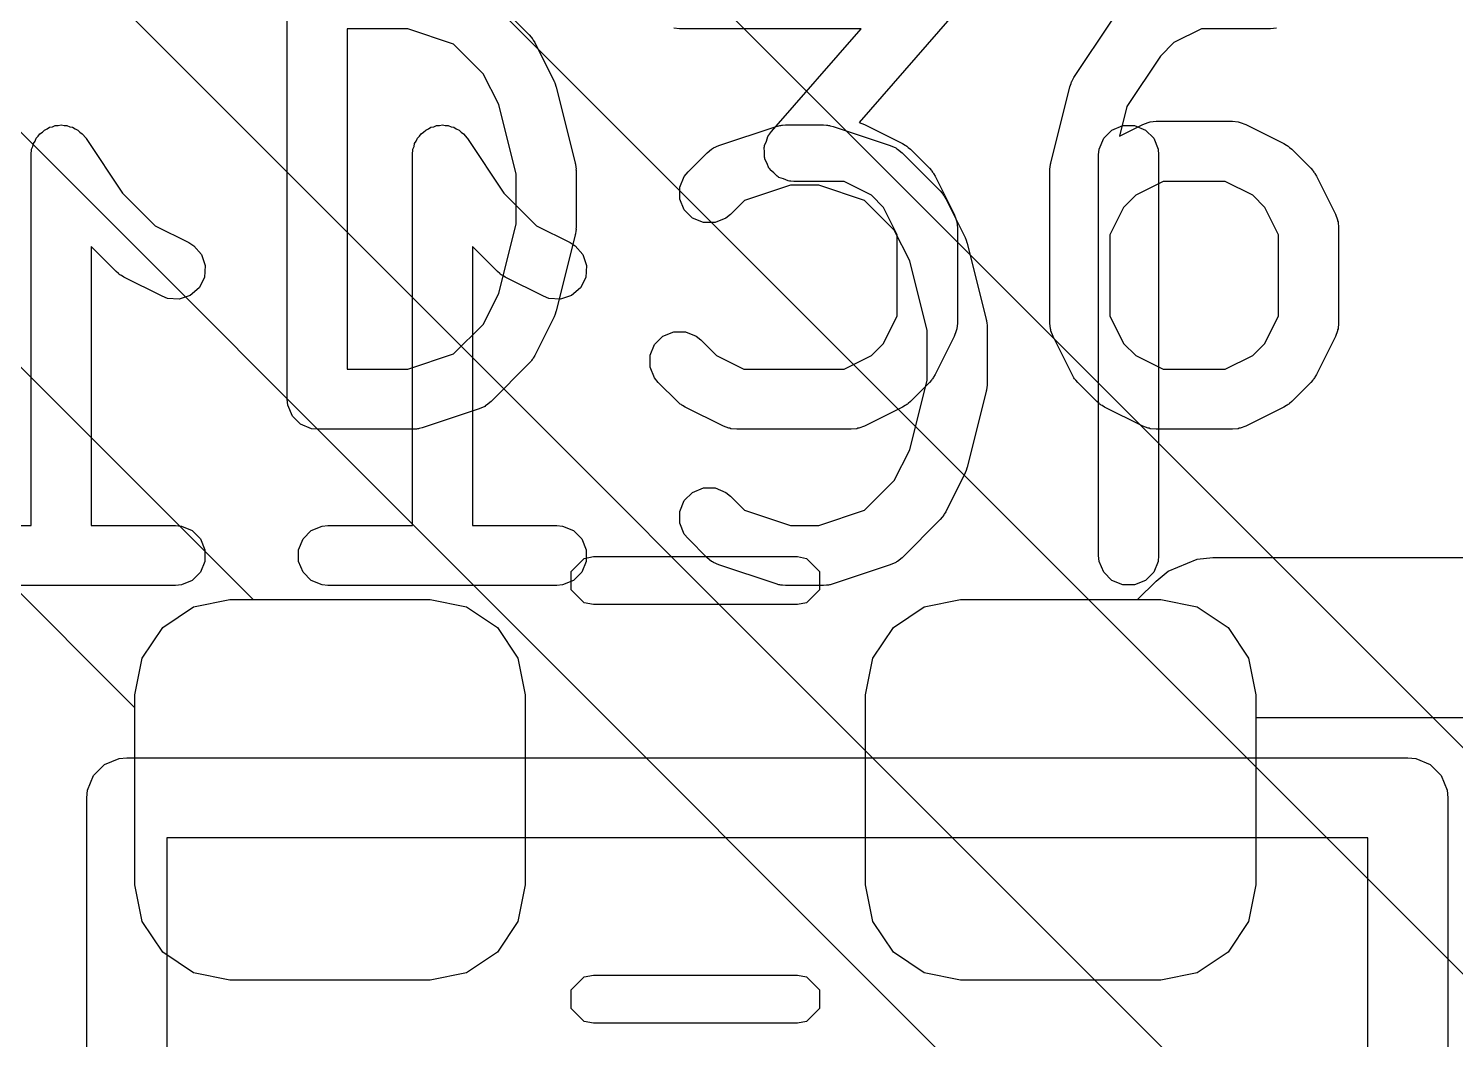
# Model space of a CAD drawing. Header units: inches. Extents: x 1.3 to 5.24, y -7.03 to -1.12.
# Drawn here: x 4.5246 to 4.6649, y -2.4194 to -2.32 of the extents above; entities that cross this region are included whole.
import ezdxf

# ---------------------------------------------------------------- set-up
doc = ezdxf.new("R2010")
doc.units = ezdxf.units.IN
doc.header["$MEASUREMENT"] = 0
for name, color, linetype, true_color in [('B.Silkscreen', 31, 'CONTINUOUS', 0xe8b2a7), ('F.Cu', 13, 'CONTINUOUS', 0xc83434), ('F.Mask', 201, 'CONTINUOUS', 0xd864ff), ('F.Paste', 253, 'CONTINUOUS', 0xb4a09a), ('F.Silkscreen', 41, 'CONTINUOUS', 0xf2eda1), ('In2.Cu', 33, 'CONTINUOUS', 0xce7d2c)]:
    doc.layers.add(name, color=color, linetype=linetype, true_color=true_color)

msp = doc.modelspace()

# ---------------------------------------------------------------- linework, layer by layer
at = {"layer": 'B.Silkscreen', "linetype": 'CONTINUOUS'}
for p, q in [((4.52533, -2.33083), (4.52554, -2.33063)), ((4.52554, -2.33063), (4.5257, -2.33038)), ((4.5257, -2.33038), (4.52594, -2.33022)), ((4.52594, -2.33022), (4.52614, -2.33002)), ((4.52614, -2.33002), (4.52641, -2.32991)), ((4.52641, -2.32991), (4.52666, -2.32974)), ((4.52666, -2.32974), (4.52694, -2.32969)), ((4.52694, -2.32969), (4.52721, -2.32958)), ((4.52721, -2.32958), (4.5275, -2.32958)), ((4.5275, -2.32958), (4.52779, -2.32952)), ((4.52779, -2.32952), (4.52807, -2.32958)), ((4.52807, -2.32958), (4.52836, -2.32958)), ((4.52836, -2.32958), (4.52863, -2.32969)), ((4.52863, -2.32969), (4.52892, -2.32975)), ((4.52892, -2.32975), (4.52916, -2.32991)), ((4.52916, -2.32991), (4.52942, -2.33002)), ((4.52942, -2.33002), (4.52963, -2.33022)), ((4.52963, -2.33022), (4.52987, -2.33039)), ((4.52987, -2.33039), (4.53024, -2.33083)), ((4.56282, -2.33083), (4.56303, -2.33063)), ((4.56303, -2.33063), (4.56319, -2.33038)), ((4.56319, -2.33038), (4.56343, -2.33022)), ((4.56343, -2.33022), (4.56364, -2.33002)), ((4.56364, -2.33002), (4.56391, -2.32991)), ((4.56391, -2.32991), (4.56415, -2.32974)), ((4.56415, -2.32974), (4.56444, -2.32969)), ((4.56444, -2.32969), (4.5647, -2.32958)), ((4.5647, -2.32958), (4.565, -2.32958)), ((4.565, -2.32958), (4.56528, -2.32952)), ((4.56528, -2.32952), (4.56557, -2.32958)), ((4.56557, -2.32958), (4.56586, -2.32958)), ((4.56586, -2.32958), (4.56613, -2.32969)), ((4.56613, -2.32969), (4.56641, -2.32975)), ((4.56641, -2.32975), (4.56665, -2.32991)), ((4.56665, -2.32991), (4.56692, -2.33002)), ((4.56692, -2.33002), (4.56713, -2.33022)), ((4.56713, -2.33022), (4.56737, -2.33039)), ((4.56737, -2.33039), (4.56773, -2.33083)), ((4.59247, -2.33155), (4.59809, -2.32967)), ((4.59809, -2.32967), (4.59838, -2.32961)), ((4.59838, -2.32961), (4.59845, -2.32958)), ((4.59845, -2.32958), (4.59855, -2.32957)), ((4.59855, -2.32957), (4.59866, -2.32954)), ((4.59866, -2.32954), (4.59873, -2.32955)), ((4.59873, -2.32955), (4.59903, -2.32952)), ((4.59903, -2.32952), (4.60277, -2.32952)), ((4.60277, -2.32952), (4.60307, -2.32955)), ((4.60307, -2.32955), (4.60314, -2.32954)), ((4.60314, -2.32954), (4.60325, -2.32957)), ((4.60325, -2.32957), (4.60335, -2.32958)), ((4.60335, -2.32958), (4.60342, -2.32961)), ((4.60342, -2.32961), (4.60371, -2.32967)), ((4.60371, -2.32967), (4.60933, -2.33155)), ((4.63032, -2.33083), (4.63113, -2.33002)), ((4.63113, -2.33002), (4.63219, -2.32958)), ((4.63219, -2.32958), (4.63335, -2.32958)), ((4.63335, -2.32958), (4.63441, -2.33002)), ((4.63441, -2.33002), (4.63523, -2.33083)), ((4.52483, -2.33247), (4.52489, -2.3319)), ((4.52489, -2.3319), (4.525, -2.33163)), ((4.525, -2.33163), (4.52506, -2.33134)), ((4.52506, -2.33134), (4.52522, -2.3311)), ((4.52522, -2.3311), (4.52533, -2.33083)), ((4.53024, -2.33083), (4.53024, -2.33083)), ((4.53024, -2.33083), (4.53024, -2.33083)), ((4.53024, -2.33083), (4.53024, -2.33084)), ((4.53024, -2.33084), (4.53383, -2.33622)), ((4.56233, -2.33247), (4.56238, -2.3319)), ((4.56238, -2.3319), (4.5625, -2.33163)), ((4.5625, -2.33163), (4.56255, -2.33134)), ((4.56255, -2.33134), (4.56271, -2.3311)), ((4.56271, -2.3311), (4.56282, -2.33083)), ((4.56773, -2.33083), (4.56773, -2.33083)), ((4.56773, -2.33083), (4.56773, -2.33083)), ((4.56773, -2.33083), (4.56774, -2.33084)), ((4.56774, -2.33084), (4.57132, -2.33622)), ((4.59131, -2.33226), (4.59176, -2.33189)), ((4.59176, -2.33189), (4.59186, -2.33185)), ((4.59186, -2.33185), (4.59194, -2.33178)), ((4.59194, -2.33178), (4.59247, -2.33155)), ((4.60933, -2.33155), (4.60986, -2.33178)), ((4.60986, -2.33178), (4.60994, -2.33185)), ((4.60994, -2.33185), (4.61004, -2.33189)), ((4.61004, -2.33189), (4.61049, -2.33226)), ((4.62982, -2.33247), (4.62987, -2.3319)), ((4.62987, -2.3319), (4.63032, -2.33083)), ((4.63523, -2.33083), (4.63567, -2.3319)), ((4.63567, -2.3319), (4.63572, -2.33247)), ((4.52483, -2.36889), (4.52483, -2.33247)), ((4.52483, -2.33247), (4.52483, -2.33247)), ((4.52483, -2.33247), (4.52483, -2.33247)), ((4.52483, -2.33247), (4.52483, -2.33247)), ((4.56233, -2.36889), (4.56233, -2.33247)), ((4.56233, -2.33247), (4.56233, -2.33247)), ((4.56233, -2.33247), (4.56233, -2.33247)), ((4.56233, -2.33247), (4.56233, -2.33247)), ((4.58944, -2.33413), (4.59131, -2.33226)), ((4.61049, -2.33226), (4.61424, -2.33601)), ((4.62982, -2.37184), (4.62982, -2.33247)), ((4.63572, -2.33247), (4.63572, -2.37184)), ((4.58863, -2.33565), (4.58907, -2.33458)), ((4.58907, -2.33458), (4.58944, -2.33413)), ((4.53383, -2.33622), (4.53703, -2.33942)), ((4.57132, -2.33622), (4.57453, -2.33942)), ((4.58863, -2.3368), (4.58863, -2.33565)), ((4.5995, -2.33543), (4.595, -2.33693)), ((4.6023, -2.33543), (4.5995, -2.33543)), ((4.6068, -2.33693), (4.6023, -2.33543)), ((4.61424, -2.33601), (4.61442, -2.33624)), ((4.61442, -2.33624), (4.61448, -2.33629)), ((4.61448, -2.33629), (4.61454, -2.33638)), ((4.61454, -2.33638), (4.6146, -2.33646)), ((4.58907, -2.33786), (4.58863, -2.3368)), ((4.595, -2.33693), (4.59361, -2.33831)), ((4.60972, -2.33985), (4.6068, -2.33693)), ((4.6146, -2.33646), (4.61463, -2.33653)), ((4.61463, -2.33653), (4.61479, -2.33678)), ((4.61479, -2.33678), (4.61666, -2.34053)), ((4.58989, -2.33868), (4.58907, -2.33786)), ((4.59095, -2.33912), (4.58989, -2.33868)), ((4.5921, -2.33912), (4.59095, -2.33912)), ((4.59317, -2.33868), (4.5921, -2.33912)), ((4.59361, -2.33831), (4.59317, -2.33868)), ((4.53703, -2.33942), (4.54035, -2.34108)), ((4.57453, -2.33942), (4.57785, -2.34108)), ((4.61124, -2.34288), (4.60972, -2.33985)), ((4.61666, -2.34053), (4.61668, -2.34057)), ((4.61668, -2.34057), (4.61669, -2.34059)), ((4.61669, -2.34059), (4.61678, -2.34083)), ((4.5332, -2.34393), (4.53074, -2.34148)), ((4.53074, -2.34148), (4.53074, -2.36889)), ((4.54035, -2.34108), (4.54084, -2.34139)), ((4.54084, -2.34139), (4.5416, -2.34226)), ((4.57069, -2.34393), (4.56823, -2.34148)), ((4.56823, -2.34148), (4.56823, -2.36889)), ((4.57785, -2.34108), (4.57834, -2.34139)), ((4.57834, -2.34139), (4.57909, -2.34226)), ((4.61678, -2.34083), (4.61687, -2.34107)), ((4.61687, -2.34107), (4.61687, -2.34109)), ((4.61687, -2.34109), (4.61689, -2.34113)), ((4.61689, -2.34113), (4.61876, -2.34863)), ((4.5416, -2.34226), (4.54196, -2.34335)), ((4.54196, -2.34335), (4.54188, -2.3445)), ((4.57909, -2.34226), (4.57946, -2.34335)), ((4.57946, -2.34335), (4.57938, -2.3445)), ((4.61295, -2.34971), (4.61124, -2.34288)), ((4.53342, -2.34412), (4.5332, -2.34393)), ((4.53347, -2.34418), (4.53342, -2.34412)), ((4.53356, -2.34424), (4.53347, -2.34418)), ((4.53364, -2.3443), (4.53356, -2.34424)), ((4.53371, -2.34433), (4.53364, -2.3443)), ((4.53396, -2.34449), (4.53371, -2.34433)), ((4.53771, -2.34636), (4.53396, -2.34449)), ((4.54188, -2.3445), (4.54137, -2.34553)), ((4.57092, -2.34412), (4.57069, -2.34393)), ((4.57097, -2.34418), (4.57092, -2.34412)), ((4.57106, -2.34424), (4.57097, -2.34418)), ((4.57114, -2.3443), (4.57106, -2.34424)), ((4.57121, -2.34433), (4.57114, -2.3443)), ((4.57146, -2.34449), (4.57121, -2.34433)), ((4.57521, -2.34636), (4.57146, -2.34449)), ((4.57938, -2.3445), (4.57886, -2.34553)), ((4.54137, -2.34553), (4.54049, -2.34629)), ((4.57886, -2.34553), (4.57799, -2.34629)), ((4.53825, -2.34657), (4.53771, -2.34636)), ((4.5394, -2.34665), (4.53825, -2.34657)), ((4.54049, -2.34629), (4.5394, -2.34665)), ((4.57575, -2.34657), (4.57521, -2.34636)), ((4.5769, -2.34665), (4.57575, -2.34657)), ((4.57799, -2.34629), (4.5769, -2.34665)), ((4.61876, -2.34863), (4.61878, -2.34873)), ((4.61878, -2.34873), (4.61879, -2.34877)), ((4.61879, -2.34877), (4.61882, -2.34899)), ((4.61882, -2.34899), (4.61885, -2.3492)), ((4.61295, -2.35461), (4.61295, -2.34971)), ((4.61885, -2.3492), (4.61884, -2.34925)), ((4.61884, -2.34925), (4.61885, -2.34935)), ((4.61885, -2.34935), (4.61885, -2.35497)), ((4.61124, -2.36144), (4.61295, -2.35461)), ((4.61876, -2.35569), (4.61689, -2.36319)), ((4.61878, -2.35559), (4.61876, -2.35569)), ((4.61879, -2.35555), (4.61878, -2.35559)), ((4.61882, -2.35533), (4.61879, -2.35555)), ((4.61885, -2.35511), (4.61882, -2.35533)), ((4.61885, -2.35497), (4.61884, -2.35507)), ((4.61884, -2.35507), (4.61885, -2.35511)), ((4.60972, -2.36447), (4.61124, -2.36144)), ((4.6068, -2.36739), (4.60972, -2.36447)), ((4.61666, -2.36379), (4.61479, -2.36754)), ((4.61668, -2.36375), (4.61666, -2.36379)), ((4.61669, -2.36373), (4.61668, -2.36375)), ((4.61678, -2.36349), (4.61669, -2.36373)), ((4.61687, -2.36325), (4.61678, -2.36349)), ((4.61689, -2.36319), (4.61687, -2.36323)), ((4.61687, -2.36323), (4.61687, -2.36325)), ((4.58907, -2.36645), (4.58989, -2.36564)), ((4.58989, -2.36564), (4.59095, -2.3652)), ((4.59095, -2.3652), (4.5921, -2.3652)), ((4.5921, -2.3652), (4.59317, -2.36564)), ((4.59317, -2.36564), (4.59361, -2.36601)), ((4.58863, -2.36752), (4.58907, -2.36645)), ((4.59361, -2.36601), (4.595, -2.36739)), ((4.58863, -2.36867), (4.58863, -2.36752)), ((4.58907, -2.36973), (4.58863, -2.36867)), ((4.595, -2.36739), (4.5995, -2.36889)), ((4.6023, -2.36889), (4.6068, -2.36739)), ((4.61424, -2.36831), (4.61049, -2.37206)), ((4.61442, -2.36808), (4.61424, -2.36831)), ((4.61448, -2.36803), (4.61442, -2.36808)), ((4.61454, -2.36794), (4.61448, -2.36803)), ((4.6146, -2.36786), (4.61454, -2.36794)), ((4.61463, -2.36779), (4.6146, -2.36786)), ((4.61479, -2.36754), (4.61463, -2.36779)), ((4.51654, -2.36889), (4.52483, -2.36889)), ((4.53074, -2.36889), (4.53903, -2.36889)), ((4.53903, -2.36889), (4.53961, -2.36895)), ((4.53961, -2.36895), (4.54067, -2.36939)), ((4.54067, -2.36939), (4.54149, -2.3702)), ((4.55158, -2.3702), (4.55239, -2.36939)), ((4.55239, -2.36939), (4.55345, -2.36895)), ((4.55345, -2.36895), (4.55403, -2.36889)), ((4.55403, -2.36889), (4.56233, -2.36889)), ((4.56823, -2.36889), (4.57653, -2.36889)), ((4.57653, -2.36889), (4.5771, -2.36895)), ((4.5771, -2.36895), (4.57817, -2.36939)), ((4.57817, -2.36939), (4.57898, -2.3702)), ((4.58944, -2.37018), (4.58907, -2.36973)), ((4.5995, -2.36889), (4.6023, -2.36889)), ((4.54149, -2.3702), (4.54193, -2.37127)), ((4.54193, -2.37127), (4.54193, -2.37242)), ((4.55113, -2.37127), (4.55158, -2.3702)), ((4.55113, -2.37242), (4.55113, -2.37127)), ((4.57898, -2.3702), (4.57942, -2.37127)), ((4.57942, -2.37127), (4.57942, -2.37242)), ((4.59131, -2.37206), (4.58944, -2.37018)), ((4.54193, -2.37242), (4.54149, -2.37348)), ((4.55158, -2.37348), (4.55113, -2.37242)), ((4.57942, -2.37242), (4.57898, -2.37348)), ((4.59176, -2.37242), (4.59131, -2.37206)), ((4.59186, -2.37246), (4.59176, -2.37242)), ((4.59194, -2.37253), (4.59186, -2.37246)), ((4.59247, -2.37277), (4.59194, -2.37253)), ((4.59809, -2.37464), (4.59247, -2.37277)), ((4.60933, -2.37277), (4.60371, -2.37464)), ((4.60986, -2.37253), (4.60933, -2.37277)), ((4.60994, -2.37246), (4.60986, -2.37253)), ((4.61004, -2.37242), (4.60994, -2.37246)), ((4.61049, -2.37206), (4.61004, -2.37242)), ((4.62987, -2.37242), (4.62982, -2.37184)), ((4.63032, -2.37348), (4.62987, -2.37242)), ((4.63567, -2.37242), (4.63523, -2.37348)), ((4.63572, -2.37184), (4.63567, -2.37242)), ((4.54067, -2.3743), (4.53961, -2.37474)), ((4.54149, -2.37348), (4.54067, -2.3743)), ((4.55239, -2.3743), (4.55158, -2.37348)), ((4.55345, -2.37474), (4.55239, -2.3743)), ((4.57817, -2.3743), (4.5771, -2.37474)), ((4.57898, -2.37348), (4.57817, -2.3743)), ((4.63113, -2.3743), (4.63032, -2.37348)), ((4.63219, -2.37474), (4.63113, -2.3743)), ((4.63441, -2.3743), (4.63335, -2.37474)), ((4.63523, -2.37348), (4.63441, -2.3743)), ((4.53903, -2.3748), (4.51654, -2.3748)), ((4.53961, -2.37474), (4.53903, -2.3748)), ((4.55403, -2.3748), (4.55345, -2.37474)), ((4.57653, -2.3748), (4.55403, -2.3748)), ((4.5771, -2.37474), (4.57653, -2.3748)), ((4.59838, -2.37471), (4.59809, -2.37464)), ((4.59845, -2.37474), (4.59838, -2.37471)), ((4.59855, -2.37475), (4.59845, -2.37474)), ((4.59866, -2.37477), (4.59855, -2.37475)), ((4.59873, -2.37477), (4.59866, -2.37477)), ((4.59903, -2.3748), (4.59873, -2.37477)), ((4.60277, -2.3748), (4.59903, -2.3748)), ((4.60307, -2.37477), (4.60277, -2.3748)), ((4.60314, -2.37477), (4.60307, -2.37477)), ((4.60325, -2.37475), (4.60314, -2.37477)), ((4.60335, -2.37474), (4.60325, -2.37475)), ((4.60342, -2.37471), (4.60335, -2.37474)), ((4.60371, -2.37464), (4.60342, -2.37471)), ((4.63335, -2.37474), (4.63219, -2.37474)), ((4.53098, -2.39348), (4.53206, -2.3924)), ((4.53206, -2.3924), (4.53348, -2.39181)), ((4.53348, -2.39181), (4.53425, -2.39173)), ((4.53425, -2.39173), (4.66024, -2.39173)), ((4.66024, -2.39173), (4.661, -2.39181)), ((4.661, -2.39181), (4.66242, -2.3924)), ((4.66242, -2.3924), (4.66351, -2.39348)), ((4.53039, -2.3949), (4.53098, -2.39348)), ((4.66351, -2.39348), (4.6641, -2.3949)), ((4.53031, -2.39567), (4.53039, -2.3949)), ((4.6641, -2.3949), (4.66417, -2.39567)), ((4.53031, -2.58858), (4.53031, -2.39567)), ((4.66417, -2.39567), (4.66417, -2.58858)), ((4.53819, -2.39961), (4.53819, -2.58465)), ((4.6563, -2.39961), (4.53819, -2.39961)), ((4.6563, -2.58465), (4.6563, -2.39961))]:
    msp.add_line(p, q, dxfattribs=at)
at = {"layer": 'F.Cu', "linetype": 'CONTINUOUS'}
for p, q in [((4.51575, -2.34526), (4.54667, -2.37618)), ((4.53504, -2.38682), (4.50231, -2.35409)), ((4.63667, -2.37337), (4.63951, -2.3722)), ((4.63951, -2.3722), (4.64104, -2.37205)), ((4.64104, -2.37205), (4.67776, -2.37205)), ((4.63548, -2.37435), (4.63667, -2.37337)), ((4.63365, -2.37618), (4.63548, -2.37435)), ((4.54667, -2.37618), (4.56407, -2.37618)), ((4.56407, -2.37618), (4.56765, -2.37689)), ((4.56765, -2.37689), (4.57069, -2.37892)), ((4.60963, -2.37892), (4.61266, -2.37689)), ((4.61266, -2.37689), (4.61624, -2.37618)), ((4.61624, -2.37618), (4.63365, -2.37618)), ((4.57069, -2.37892), (4.57271, -2.38195)), ((4.6076, -2.38195), (4.60963, -2.37892)), ((4.57271, -2.38195), (4.57343, -2.38553)), ((4.60689, -2.38553), (4.6076, -2.38195)), ((4.57343, -2.38553), (4.57343, -2.40423)), ((4.60689, -2.40423), (4.60689, -2.38553)), ((4.53504, -2.40423), (4.53504, -2.38682)), ((4.67776, -2.3878), (4.64528, -2.3878)), ((4.64528, -2.3878), (4.64528, -2.40423)), ((4.53575, -2.40781), (4.53504, -2.40423)), ((4.57343, -2.40423), (4.57271, -2.40781)), ((4.6076, -2.40781), (4.60689, -2.40423)), ((4.64528, -2.40423), (4.64456, -2.40781)), ((4.53778, -2.41084), (4.53575, -2.40781)), ((4.57271, -2.40781), (4.57069, -2.41084)), ((4.60963, -2.41084), (4.6076, -2.40781)), ((4.64456, -2.40781), (4.64254, -2.41084)), ((4.54081, -2.41287), (4.53778, -2.41084)), ((4.57069, -2.41084), (4.56765, -2.41287)), ((4.61266, -2.41287), (4.60963, -2.41084)), ((4.64254, -2.41084), (4.6395, -2.41287)), ((4.54439, -2.41358), (4.54081, -2.41287)), ((4.56407, -2.41358), (4.54439, -2.41358)), ((4.56765, -2.41287), (4.56407, -2.41358)), ((4.61624, -2.41358), (4.61266, -2.41287)), ((4.63593, -2.41358), (4.61624, -2.41358)), ((4.6395, -2.41287), (4.63593, -2.41358))]:
    msp.add_line(p, q, dxfattribs=at)
at = {"layer": 'F.Mask', "linetype": 'CONTINUOUS'}
for p, q in [((4.53778, -2.37892), (4.54081, -2.37689)), ((4.54081, -2.37689), (4.54439, -2.37618)), ((4.54439, -2.37618), (4.56407, -2.37618)), ((4.56407, -2.37618), (4.56765, -2.37689)), ((4.56765, -2.37689), (4.57069, -2.37892)), ((4.60963, -2.37892), (4.61266, -2.37689)), ((4.61266, -2.37689), (4.61624, -2.37618)), ((4.61624, -2.37618), (4.63593, -2.37618)), ((4.63593, -2.37618), (4.6395, -2.37689)), ((4.6395, -2.37689), (4.64254, -2.37892)), ((4.53575, -2.38195), (4.53778, -2.37892)), ((4.57069, -2.37892), (4.57271, -2.38195)), ((4.6076, -2.38195), (4.60963, -2.37892)), ((4.64254, -2.37892), (4.64456, -2.38195)), ((4.53504, -2.38553), (4.53575, -2.38195)), ((4.57271, -2.38195), (4.57343, -2.38553)), ((4.60689, -2.38553), (4.6076, -2.38195)), ((4.64456, -2.38195), (4.64528, -2.38553)), ((4.53504, -2.40423), (4.53504, -2.38553)), ((4.57343, -2.38553), (4.57343, -2.40423)), ((4.60689, -2.40423), (4.60689, -2.38553)), ((4.64528, -2.38553), (4.64528, -2.40423)), ((4.53575, -2.40781), (4.53504, -2.40423)), ((4.57343, -2.40423), (4.57271, -2.40781)), ((4.6076, -2.40781), (4.60689, -2.40423)), ((4.64528, -2.40423), (4.64456, -2.40781)), ((4.53778, -2.41084), (4.53575, -2.40781)), ((4.57271, -2.40781), (4.57069, -2.41084)), ((4.60963, -2.41084), (4.6076, -2.40781)), ((4.64456, -2.40781), (4.64254, -2.41084)), ((4.54081, -2.41287), (4.53778, -2.41084)), ((4.57069, -2.41084), (4.56765, -2.41287)), ((4.61266, -2.41287), (4.60963, -2.41084)), ((4.64254, -2.41084), (4.6395, -2.41287)), ((4.54439, -2.41358), (4.54081, -2.41287)), ((4.56407, -2.41358), (4.54439, -2.41358)), ((4.56765, -2.41287), (4.56407, -2.41358)), ((4.61624, -2.41358), (4.61266, -2.41287)), ((4.63593, -2.41358), (4.61624, -2.41358)), ((4.6395, -2.41287), (4.63593, -2.41358))]:
    msp.add_line(p, q, dxfattribs=at)
at = {"layer": 'F.Paste', "linetype": 'CONTINUOUS'}
for p, q in [((4.53778, -2.37892), (4.54081, -2.37689)), ((4.54081, -2.37689), (4.54439, -2.37618)), ((4.54439, -2.37618), (4.56407, -2.37618)), ((4.56407, -2.37618), (4.56765, -2.37689)), ((4.56765, -2.37689), (4.57069, -2.37892)), ((4.60963, -2.37892), (4.61266, -2.37689)), ((4.61266, -2.37689), (4.61624, -2.37618)), ((4.61624, -2.37618), (4.63593, -2.37618)), ((4.63593, -2.37618), (4.6395, -2.37689)), ((4.6395, -2.37689), (4.64254, -2.37892)), ((4.53575, -2.38195), (4.53778, -2.37892)), ((4.57069, -2.37892), (4.57271, -2.38195)), ((4.6076, -2.38195), (4.60963, -2.37892)), ((4.64254, -2.37892), (4.64456, -2.38195)), ((4.53504, -2.38553), (4.53575, -2.38195)), ((4.57271, -2.38195), (4.57343, -2.38553)), ((4.60689, -2.38553), (4.6076, -2.38195)), ((4.64456, -2.38195), (4.64528, -2.38553)), ((4.53504, -2.40423), (4.53504, -2.38553)), ((4.57343, -2.38553), (4.57343, -2.40423)), ((4.60689, -2.40423), (4.60689, -2.38553)), ((4.64528, -2.38553), (4.64528, -2.40423)), ((4.53575, -2.40781), (4.53504, -2.40423)), ((4.57343, -2.40423), (4.57271, -2.40781)), ((4.6076, -2.40781), (4.60689, -2.40423)), ((4.64528, -2.40423), (4.64456, -2.40781)), ((4.53778, -2.41084), (4.53575, -2.40781)), ((4.57271, -2.40781), (4.57069, -2.41084)), ((4.60963, -2.41084), (4.6076, -2.40781)), ((4.64456, -2.40781), (4.64254, -2.41084)), ((4.54081, -2.41287), (4.53778, -2.41084)), ((4.57069, -2.41084), (4.56765, -2.41287)), ((4.61266, -2.41287), (4.60963, -2.41084)), ((4.64254, -2.41084), (4.6395, -2.41287)), ((4.54439, -2.41358), (4.54081, -2.41287)), ((4.56407, -2.41358), (4.54439, -2.41358)), ((4.56765, -2.41287), (4.56407, -2.41358)), ((4.61624, -2.41358), (4.61266, -2.41287)), ((4.63593, -2.41358), (4.61624, -2.41358)), ((4.6395, -2.41287), (4.63593, -2.41358))]:
    msp.add_line(p, q, dxfattribs=at)
at = {"layer": 'F.Silkscreen', "linetype": 'CONTINUOUS'}
for p, q in [((4.55003, -2.35649), (4.55003, -2.31712)), ((4.57007, -2.31691), (4.57382, -2.32066)), ((4.6152, -2.31906), (4.60626, -2.32927)), ((4.62739, -2.32485), (4.63114, -2.31923)), ((4.56188, -2.32007), (4.55593, -2.32007)), ((4.55593, -2.32007), (4.55593, -2.35354)), ((4.56638, -2.32157), (4.56188, -2.32007)), ((4.57382, -2.32066), (4.574, -2.32088)), ((4.574, -2.32088), (4.57406, -2.32093)), ((4.57406, -2.32093), (4.57412, -2.32102)), ((4.5886, -2.32007), (4.58803, -2.32001)), ((4.60647, -2.32007), (4.5886, -2.32007)), ((4.59763, -2.33017), (4.60647, -2.32007)), ((4.63992, -2.32007), (4.63722, -2.32142)), ((4.64672, -2.32007), (4.63992, -2.32007)), ((4.6473, -2.32001), (4.64672, -2.32007)), ((4.5693, -2.32449), (4.56638, -2.32157)), ((4.57412, -2.32102), (4.57418, -2.3211)), ((4.57418, -2.3211), (4.57421, -2.32117)), ((4.57421, -2.32117), (4.57437, -2.32142)), ((4.57437, -2.32142), (4.57624, -2.32517)), ((4.63722, -2.32142), (4.63589, -2.32275)), ((4.63589, -2.32275), (4.63259, -2.3277)), ((4.57082, -2.32752), (4.5693, -2.32449)), ((4.57624, -2.32517), (4.57626, -2.32521)), ((4.62718, -2.32523), (4.62722, -2.32517)), ((4.62722, -2.32517), (4.62739, -2.32485)), ((4.57626, -2.32521), (4.57627, -2.32523)), ((4.57627, -2.32523), (4.57636, -2.32547)), ((4.57636, -2.32547), (4.57645, -2.32571)), ((4.57645, -2.32571), (4.57645, -2.32573)), ((4.57645, -2.32573), (4.57647, -2.32578)), ((4.57647, -2.32578), (4.57834, -2.33328)), ((4.62511, -2.33328), (4.62698, -2.32578)), ((4.62698, -2.32578), (4.6271, -2.32544)), ((4.6271, -2.32544), (4.62712, -2.32537)), ((4.62712, -2.32537), (4.62715, -2.3253)), ((4.62715, -2.3253), (4.62718, -2.32523)), ((4.57253, -2.33436), (4.57082, -2.32752)), ((4.63259, -2.3277), (4.63186, -2.33062)), ((4.60626, -2.32927), (4.60679, -2.32948)), ((4.63415, -2.32948), (4.63469, -2.32927)), ((4.63469, -2.32927), (4.6348, -2.32926)), ((4.6348, -2.32926), (4.63489, -2.32922)), ((4.63489, -2.32922), (4.63547, -2.32916)), ((4.63547, -2.32916), (4.64297, -2.32916)), ((4.64297, -2.32916), (4.64355, -2.32922)), ((4.64355, -2.32922), (4.64364, -2.32926)), ((4.64364, -2.32926), (4.64375, -2.32927)), ((4.64375, -2.32927), (4.64429, -2.32948)), ((4.59714, -2.3311), (4.59729, -2.33064)), ((4.59729, -2.33064), (4.59737, -2.33053)), ((4.59737, -2.33053), (4.59739, -2.33048)), ((4.59739, -2.33048), (4.59745, -2.33042)), ((4.59745, -2.33042), (4.59763, -2.33017)), ((4.60679, -2.32948), (4.61054, -2.33135)), ((4.63186, -2.33062), (4.63415, -2.32948)), ((4.64429, -2.32948), (4.64804, -2.33135)), ((4.59692, -2.33173), (4.59695, -2.33164)), ((4.59695, -2.33221), (4.59692, -2.33173)), ((4.59695, -2.33154), (4.59714, -2.3311)), ((4.59695, -2.33164), (4.59695, -2.33154)), ((4.61054, -2.33135), (4.61079, -2.33151)), ((4.61079, -2.33151), (4.61086, -2.33154)), ((4.61086, -2.33154), (4.61095, -2.3316)), ((4.61095, -2.3316), (4.61103, -2.33166)), ((4.61103, -2.33166), (4.61109, -2.33172)), ((4.61109, -2.33172), (4.61131, -2.3319)), ((4.61131, -2.3319), (4.61319, -2.33378)), ((4.64804, -2.33135), (4.64829, -2.33151)), ((4.64829, -2.33151), (4.64836, -2.33154)), ((4.64836, -2.33154), (4.64844, -2.3316)), ((4.64844, -2.3316), (4.64853, -2.33166)), ((4.64853, -2.33166), (4.64858, -2.33172)), ((4.64858, -2.33172), (4.64881, -2.3319)), ((4.64881, -2.3319), (4.65068, -2.33378)), ((4.57834, -2.33328), (4.57836, -2.33338)), ((4.57836, -2.33338), (4.57837, -2.33342)), ((4.57837, -2.33342), (4.5784, -2.33363)), ((4.59695, -2.33269), (4.59695, -2.33221)), ((4.59699, -2.33278), (4.59695, -2.33269)), ((4.597, -2.33288), (4.59699, -2.33278)), ((4.59721, -2.33331), (4.597, -2.33288)), ((4.59739, -2.33376), (4.59721, -2.33331)), ((4.62505, -2.33363), (4.62508, -2.33342)), ((4.62508, -2.33342), (4.62509, -2.33338)), ((4.62509, -2.33338), (4.62511, -2.33328)), ((4.57253, -2.33925), (4.57253, -2.33436)), ((4.5784, -2.33363), (4.57843, -2.33385)), ((4.57843, -2.33385), (4.57842, -2.33389)), ((4.57842, -2.33389), (4.57843, -2.33399)), ((4.57843, -2.33399), (4.57843, -2.33962)), ((4.59747, -2.33383), (4.59739, -2.33376)), ((4.59751, -2.33392), (4.59747, -2.33383)), ((4.59787, -2.33423), (4.59751, -2.33392)), ((4.59821, -2.33457), (4.59787, -2.33423)), ((4.5983, -2.33461), (4.59821, -2.33457)), ((4.59838, -2.33468), (4.5983, -2.33461)), ((4.59883, -2.33483), (4.59838, -2.33468)), ((4.59927, -2.33501), (4.59883, -2.33483)), ((4.59941, -2.33503), (4.59927, -2.33501)), ((4.61319, -2.33378), (4.61337, -2.334)), ((4.61337, -2.334), (4.61343, -2.33406)), ((4.61343, -2.33406), (4.61349, -2.33415)), ((4.61349, -2.33415), (4.61355, -2.33423)), ((4.61355, -2.33423), (4.61358, -2.3343)), ((4.61358, -2.3343), (4.61374, -2.33455)), ((4.61374, -2.33455), (4.61561, -2.3383)), ((4.62502, -2.33385), (4.62505, -2.33363)), ((4.62503, -2.33389), (4.62502, -2.33385)), ((4.62502, -2.33399), (4.62503, -2.33389)), ((4.62502, -2.34899), (4.62502, -2.33399)), ((4.65068, -2.33378), (4.65087, -2.334)), ((4.65087, -2.334), (4.65093, -2.33406)), ((4.65093, -2.33406), (4.65098, -2.33415)), ((4.65098, -2.33415), (4.65105, -2.33423)), ((4.65105, -2.33423), (4.65108, -2.3343)), ((4.65108, -2.3343), (4.65123, -2.33455)), ((4.65123, -2.33455), (4.65311, -2.3383)), ((4.59947, -2.33504), (4.59941, -2.33503)), ((4.59955, -2.33504), (4.59947, -2.33504)), ((4.59985, -2.33507), (4.59955, -2.33504)), ((4.60478, -2.33507), (4.59985, -2.33507)), ((4.60747, -2.33642), (4.60478, -2.33507)), ((4.60867, -2.33762), (4.60747, -2.33642)), ((4.63347, -2.33642), (4.63227, -2.33762)), ((4.63617, -2.33507), (4.63347, -2.33642)), ((4.64227, -2.33507), (4.63617, -2.33507)), ((4.64497, -2.33642), (4.64227, -2.33507)), ((4.64617, -2.33762), (4.64497, -2.33642)), ((4.61002, -2.34031), (4.60867, -2.33762)), ((4.63227, -2.33762), (4.63092, -2.34031)), ((4.64752, -2.34031), (4.64617, -2.33762)), ((4.61561, -2.3383), (4.61582, -2.33884)), ((4.61582, -2.33884), (4.61583, -2.33894)), ((4.61583, -2.33894), (4.61587, -2.33904)), ((4.61587, -2.33904), (4.61593, -2.33962)), ((4.65311, -2.3383), (4.65332, -2.33884)), ((4.65332, -2.33884), (4.65332, -2.33894)), ((4.65332, -2.33894), (4.65336, -2.33904)), ((4.65336, -2.33904), (4.65342, -2.33962)), ((4.57082, -2.34608), (4.57253, -2.33925)), ((4.57834, -2.34033), (4.57647, -2.34783)), ((4.57836, -2.34023), (4.57834, -2.34033)), ((4.57837, -2.34019), (4.57836, -2.34023)), ((4.5784, -2.33998), (4.57837, -2.34019)), ((4.57843, -2.33976), (4.5784, -2.33998)), ((4.57843, -2.33962), (4.57842, -2.33972)), ((4.57842, -2.33972), (4.57843, -2.33976)), ((4.61002, -2.34829), (4.61002, -2.34031)), ((4.61593, -2.33962), (4.61593, -2.34899)), ((4.63092, -2.34031), (4.63092, -2.34829)), ((4.64752, -2.34829), (4.64752, -2.34031)), ((4.65342, -2.33962), (4.65342, -2.34899)), ((4.5693, -2.34912), (4.57082, -2.34608)), ((4.57624, -2.34844), (4.57437, -2.35219)), ((4.57626, -2.34839), (4.57624, -2.34844)), ((4.57627, -2.34838), (4.57626, -2.34839)), ((4.57636, -2.34813), (4.57627, -2.34838)), ((4.57645, -2.34789), (4.57636, -2.34813)), ((4.57647, -2.34783), (4.57645, -2.34787)), ((4.57645, -2.34787), (4.57645, -2.34789)), ((4.60867, -2.35099), (4.61002, -2.34829)), ((4.61593, -2.34899), (4.61587, -2.34957)), ((4.62508, -2.34957), (4.62502, -2.34899)), ((4.63092, -2.34829), (4.63227, -2.35099)), ((4.64617, -2.35099), (4.64752, -2.34829)), ((4.65342, -2.34899), (4.65336, -2.34957)), ((4.56638, -2.35203), (4.5693, -2.34912)), ((4.58615, -2.3511), (4.58696, -2.35028)), ((4.58696, -2.35028), (4.58803, -2.34984)), ((4.58803, -2.34984), (4.58918, -2.34984)), ((4.58918, -2.34984), (4.59024, -2.35028)), ((4.59024, -2.35028), (4.59069, -2.35065)), ((4.61561, -2.35031), (4.61374, -2.35406)), ((4.61582, -2.34977), (4.61561, -2.35031)), ((4.61583, -2.34966), (4.61582, -2.34977)), ((4.61587, -2.34957), (4.61583, -2.34966)), ((4.62512, -2.34966), (4.62508, -2.34957)), ((4.62512, -2.34977), (4.62512, -2.34966)), ((4.62533, -2.35031), (4.62512, -2.34977)), ((4.62721, -2.35406), (4.62533, -2.35031)), ((4.65311, -2.35031), (4.65123, -2.35406)), ((4.65332, -2.34977), (4.65311, -2.35031)), ((4.65336, -2.34957), (4.65332, -2.34966)), ((4.65332, -2.34966), (4.65332, -2.34977)), ((4.58571, -2.35216), (4.58615, -2.3511)), ((4.59069, -2.35065), (4.59223, -2.35219)), ((4.60747, -2.35219), (4.60867, -2.35099)), ((4.63227, -2.35099), (4.63347, -2.35219)), ((4.64497, -2.35219), (4.64617, -2.35099)), ((4.56188, -2.35354), (4.56638, -2.35203)), ((4.57382, -2.35295), (4.57007, -2.3567)), ((4.574, -2.35273), (4.57382, -2.35295)), ((4.57406, -2.35268), (4.574, -2.35273)), ((4.57412, -2.35259), (4.57406, -2.35268)), ((4.57418, -2.35251), (4.57412, -2.35259)), ((4.57421, -2.35243), (4.57418, -2.35251)), ((4.57437, -2.35219), (4.57421, -2.35243)), ((4.58571, -2.35332), (4.58571, -2.35216)), ((4.59223, -2.35219), (4.59492, -2.35354)), ((4.60478, -2.35354), (4.60747, -2.35219)), ((4.63347, -2.35219), (4.63617, -2.35354)), ((4.64227, -2.35354), (4.64497, -2.35219)), ((4.55593, -2.35354), (4.56188, -2.35354)), ((4.58615, -2.35438), (4.58571, -2.35332)), ((4.58651, -2.35483), (4.58615, -2.35438)), ((4.59492, -2.35354), (4.60478, -2.35354)), ((4.61337, -2.3546), (4.61319, -2.35483)), ((4.61343, -2.35455), (4.61337, -2.3546)), ((4.61349, -2.35446), (4.61343, -2.35455)), ((4.61355, -2.35438), (4.61349, -2.35446)), ((4.61358, -2.35431), (4.61355, -2.35438)), ((4.61374, -2.35406), (4.61358, -2.35431)), ((4.62736, -2.35431), (4.62721, -2.35406)), ((4.62739, -2.35438), (4.62736, -2.35431)), ((4.62746, -2.35446), (4.62739, -2.35438)), ((4.62751, -2.35455), (4.62746, -2.35446)), ((4.62757, -2.3546), (4.62751, -2.35455)), ((4.62776, -2.35483), (4.62757, -2.3546)), ((4.63617, -2.35354), (4.64227, -2.35354)), ((4.65087, -2.3546), (4.65068, -2.35483)), ((4.65093, -2.35455), (4.65087, -2.3546)), ((4.65098, -2.35446), (4.65093, -2.35455)), ((4.65105, -2.35438), (4.65098, -2.35446)), ((4.65108, -2.35431), (4.65105, -2.35438)), ((4.65123, -2.35406), (4.65108, -2.35431)), ((4.58839, -2.3567), (4.58651, -2.35483)), ((4.61319, -2.35483), (4.61131, -2.3567)), ((4.62963, -2.3567), (4.62776, -2.35483)), ((4.65068, -2.35483), (4.64881, -2.3567)), ((4.55008, -2.35706), (4.55003, -2.35649)), ((4.55053, -2.35813), (4.55008, -2.35706)), ((4.56891, -2.35742), (4.56329, -2.35929)), ((4.56944, -2.35718), (4.56891, -2.35742)), ((4.56952, -2.35711), (4.56944, -2.35718)), ((4.56962, -2.35707), (4.56952, -2.35711)), ((4.57007, -2.3567), (4.56962, -2.35707)), ((4.58861, -2.35689), (4.58839, -2.3567)), ((4.58867, -2.35695), (4.58861, -2.35689)), ((4.58875, -2.357), (4.58867, -2.35695)), ((4.58884, -2.35707), (4.58875, -2.357)), ((4.58891, -2.3571), (4.58884, -2.35707)), ((4.58916, -2.35726), (4.58891, -2.3571)), ((4.59291, -2.35913), (4.58916, -2.35726)), ((4.61054, -2.35726), (4.60679, -2.35913)), ((4.61079, -2.3571), (4.61054, -2.35726)), ((4.61086, -2.35707), (4.61079, -2.3571)), ((4.61095, -2.357), (4.61086, -2.35707)), ((4.61103, -2.35695), (4.61095, -2.357)), ((4.61109, -2.35689), (4.61103, -2.35695)), ((4.61131, -2.3567), (4.61109, -2.35689)), ((4.62986, -2.35689), (4.62963, -2.3567)), ((4.62991, -2.35695), (4.62986, -2.35689)), ((4.63, -2.357), (4.62991, -2.35695)), ((4.63008, -2.35707), (4.63, -2.357)), ((4.63015, -2.3571), (4.63008, -2.35707)), ((4.6304, -2.35726), (4.63015, -2.3571)), ((4.63415, -2.35913), (4.6304, -2.35726)), ((4.64804, -2.35726), (4.64429, -2.35913)), ((4.64829, -2.3571), (4.64804, -2.35726)), ((4.64836, -2.35707), (4.64829, -2.3571)), ((4.64844, -2.357), (4.64836, -2.35707)), ((4.64853, -2.35695), (4.64844, -2.357)), ((4.64858, -2.35689), (4.64853, -2.35695)), ((4.64881, -2.3567), (4.64858, -2.35689)), ((4.55134, -2.35894), (4.55053, -2.35813)), ((4.5524, -2.35938), (4.55134, -2.35894)), ((4.55298, -2.35944), (4.5524, -2.35938)), ((4.56235, -2.35944), (4.55298, -2.35944)), ((4.56265, -2.35941), (4.56235, -2.35944)), ((4.56272, -2.35942), (4.56265, -2.35941)), ((4.56283, -2.3594), (4.56272, -2.35942)), ((4.56293, -2.35938), (4.56283, -2.3594)), ((4.563, -2.35936), (4.56293, -2.35938)), ((4.56329, -2.35929), (4.563, -2.35936)), ((4.59345, -2.35934), (4.59291, -2.35913)), ((4.59355, -2.35934), (4.59345, -2.35934)), ((4.59365, -2.35938), (4.59355, -2.35934)), ((4.59423, -2.35944), (4.59365, -2.35938)), ((4.60547, -2.35944), (4.59423, -2.35944)), ((4.60605, -2.35938), (4.60547, -2.35944)), ((4.60615, -2.35934), (4.60605, -2.35938)), ((4.60625, -2.35934), (4.60615, -2.35934)), ((4.60679, -2.35913), (4.60625, -2.35934)), ((4.63469, -2.35934), (4.63415, -2.35913)), ((4.6348, -2.35934), (4.63469, -2.35934)), ((4.63489, -2.35938), (4.6348, -2.35934)), ((4.63547, -2.35944), (4.63489, -2.35938)), ((4.64297, -2.35944), (4.63547, -2.35944)), ((4.64355, -2.35938), (4.64297, -2.35944)), ((4.64364, -2.35934), (4.64355, -2.35938)), ((4.64375, -2.35934), (4.64364, -2.35934)), ((4.64429, -2.35913), (4.64375, -2.35934)), ((4.57795, -2.37341), (4.57923, -2.37213)), ((4.57923, -2.37213), (4.58013, -2.37195)), ((4.58013, -2.37195), (4.60019, -2.37195)), ((4.60019, -2.37195), (4.60109, -2.37213)), ((4.60109, -2.37213), (4.60237, -2.37341)), ((4.57795, -2.37521), (4.57795, -2.37341)), ((4.60237, -2.37341), (4.60237, -2.37521)), ((4.57923, -2.37649), (4.57795, -2.37521)), ((4.60237, -2.37521), (4.60109, -2.37649)), ((4.58013, -2.37667), (4.57923, -2.37649)), ((4.60019, -2.37667), (4.58013, -2.37667)), ((4.60109, -2.37649), (4.60019, -2.37667)), ((4.57795, -2.41455), (4.57923, -2.41327)), ((4.57923, -2.41327), (4.58013, -2.41309)), ((4.58013, -2.41309), (4.60019, -2.41309)), ((4.60019, -2.41309), (4.60109, -2.41327)), ((4.60109, -2.41327), (4.60237, -2.41455)), ((4.57795, -2.41636), (4.57795, -2.41455)), ((4.60237, -2.41455), (4.60237, -2.41636)), ((4.57923, -2.41764), (4.57795, -2.41636)), ((4.60237, -2.41636), (4.60109, -2.41764)), ((4.58013, -2.41781), (4.57923, -2.41764)), ((4.60109, -2.41764), (4.60019, -2.41781)), ((4.60019, -2.41781), (4.58013, -2.41781))]:
    msp.add_line(p, q, dxfattribs=at)
at = {"layer": 'In2.Cu', "linetype": 'CONTINUOUS'}
for p, q in [((4.46053, -2.18561), (4.71029, -2.43538)), ((4.69685, -2.44421), (4.44939, -2.19675)), ((4.45669, -2.24083), (4.67092, -2.45506)), ((4.65748, -2.46389), (4.44325, -2.24966))]:
    msp.add_line(p, q, dxfattribs=at)

doc.saveas('drawing.dxf')
